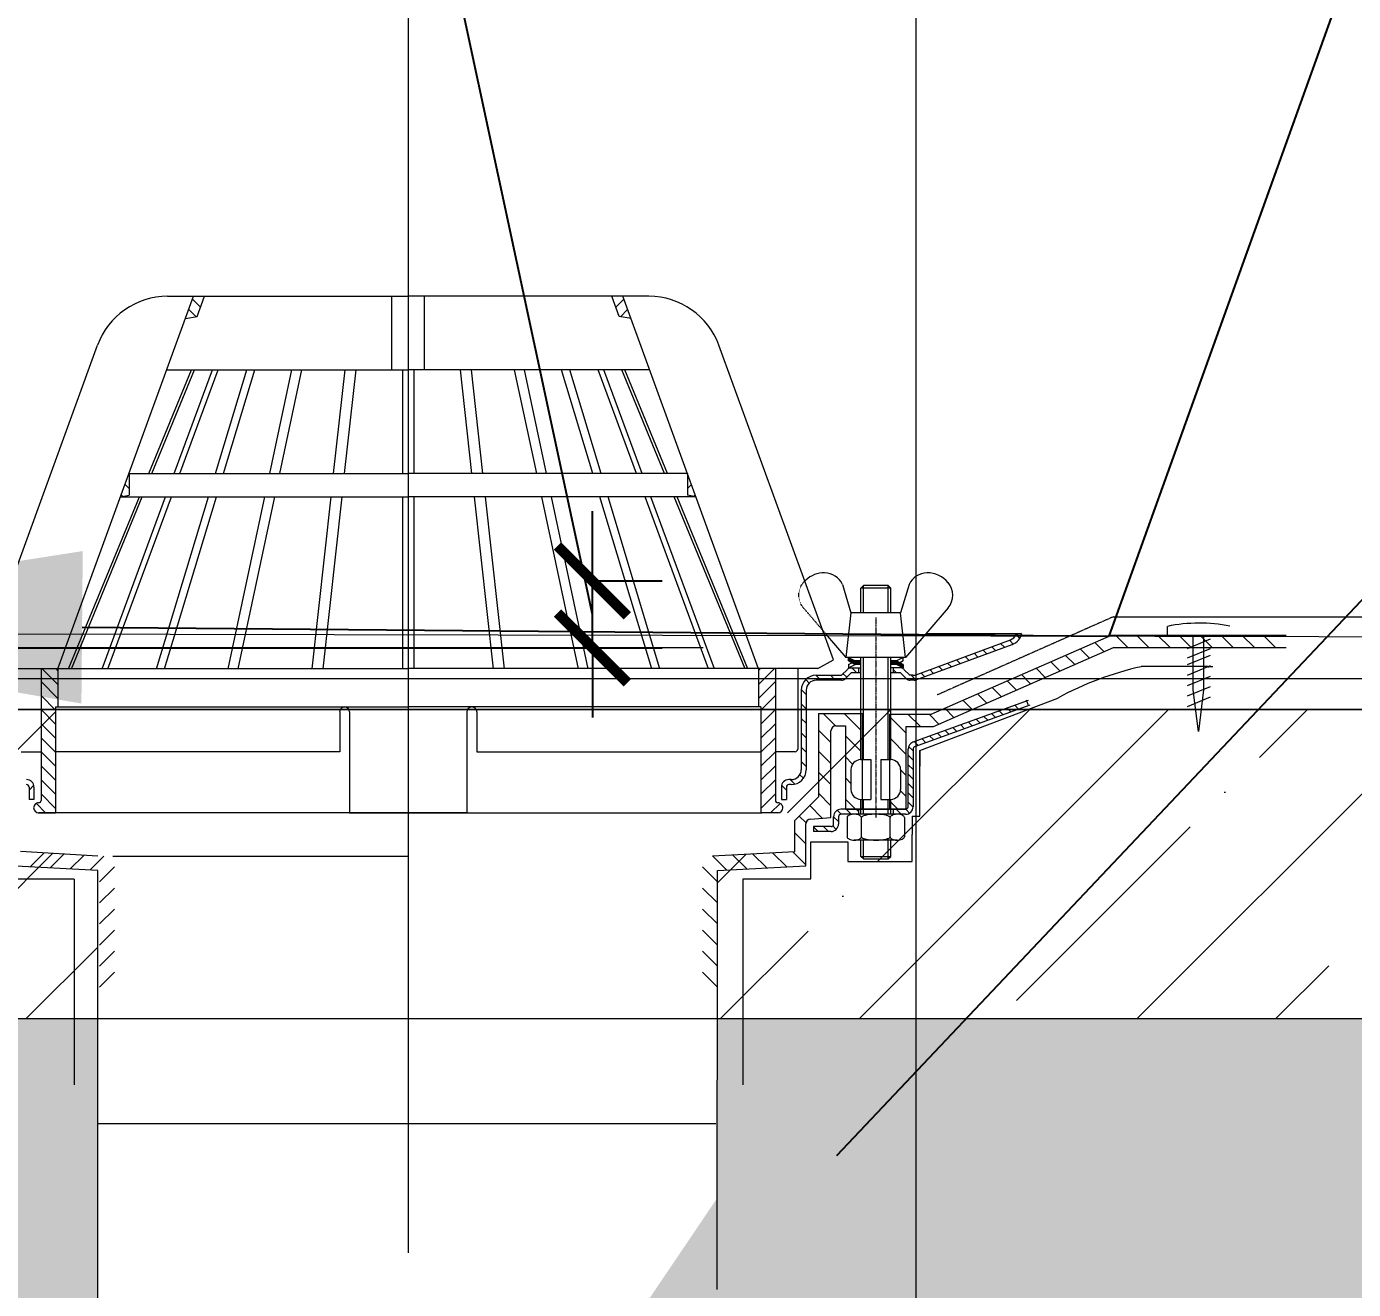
# Model space of a CAD drawing. Header units: millimetres. Extents: x -8689834 to 9419935, y -370377 to 166066.
# Drawn here: x 9460 to 10220, y -362363 to -361639 of the extents above; entities that cross this region are included whole.
import ezdxf
from ezdxf import colors
from ezdxf.entities.mleader import LeaderData, LeaderLine
from ezdxf.math import Vec2, Vec3

# ---------------------------------------------------------------- set-up
doc = ezdxf.new("R2010")
doc.units = ezdxf.units.MM
doc.header["$MEASUREMENT"] = 0
for name, pattern in [('DASH', [0.375, 0.25, -0.125]), ('DASHDOT', [12.7, 6.35, -3.175, 0, -3.175]), ('HIDDEN', [6, 4, -2])]:
    doc.linetypes.add(name, pattern=pattern)
doc.layers.get('0').update_dxf_attribs({"color": 250, "lineweight": 9})
doc.layers.add('_0', color=250, linetype='Continuous', lineweight=9)
doc.styles.add('ISOCPEUR', font='isocpeur.ttf', dxfattribs={"width": 0.7})
doc.styles.add('Архитект', font='isocpeur.ttf', dxfattribs={"width": 0.8, "oblique": 8})
doc.dimstyles.new('R_50', dxfattribs={"dimtxt": 140, "dimasz": 30, "dimexe": 20, "dimexo": 0, "dimgap": 20, "dimtad": 1, "dimdec": 0, "dimrnd": 5, "dimzin": 0, "dimdsep": 46, "dimtxsty": 'ISOCPEUR', "dimblk": 'ARCHTICK', "dimcen": 50, "dimdle": 20, "dimclrd": 256, "dimclre": 256, "dimclrt": 256, "dimadec": 0, "dimazin": 0, "dimtfac": 2, "dimtdec": 0, "dimtofl": 0, "dimtmove": 1, "dimatfit": 3, "dimfxl": 1, "dimtvp": 3, "dimtolj": 1, "dimtzin": 0, "dimarcsym": 0})

# ---------------------------------------------------------------- blocks, each defined once
blk = doc.blocks.new('_ArchTick')
at = {"color": 0, "linetype": 'ByBlock', "const_width": 0.15}
blk.add_lwpolyline([(-0.5, -0.5), (0.5, 0.5)], dxfattribs=at)
blk = doc.blocks.new('*D2117')
at = {"layer": '_0', "lineweight": -2, "ltscale": 500, "transparency": 16777216}
for p, q in [((9620.85, -361215.22), (9620.85, -361112.22)), ((9783.81, -361976.1), (9620.85, -361215.22)), ((9783.81, -361956.93), (9783.81, -361916.93)), ((9783.81, -361956.93), (9823.81, -361956.93)), ((9783.81, -361995.27), (9783.81, -361956.93)), ((9274.57, -361995.27), (9823.81, -361995.27)), ((9783.81, -361995.27), (9783.81, -362035.27))]:
    blk.add_line(p, q, dxfattribs=at)
at = {"layer": '_0', "lineweight": -2, "ltscale": 500, "transparency": 16777216, "xscale": 40, "yscale": 40, "zscale": 40}
for p, rotation in [((9783.81, -361956.93), 270), ((9783.81, -361995.27), 90)]:
    blk.add_blockref('_ArchTick', p, dxfattribs=dict(at, rotation=rotation))
at = {"layer": '_0', "ltscale": 500, "transparency": 16777216, "insert": (9563.35, -361168.97), "char_height": 75, "width": 52.5, "attachment_point": 5, "rotation": 90, "style": 'ISOCPEUR'}
blk.add_mtext('\\A1;20', dxfattribs=at)

msp = doc.modelspace()

# ---------------------------------------------------------------- hatches: boundary and pattern name
at = {"layer": '_0', "linetype": 'Continuous', "lineweight": 0, "ltscale": 0.05, "true_color": 0x000000}
for points in [[(9934.33, -362002.79), (9930.53, -362000.8), (9930.53, -362002.79), (9934.33, -362004.78), (9937.02, -362004.78), (9937.02, -362002.79)], [(9957.92, -362004.78), (9961.72, -362006.77), (9961.72, -362004.78), (9957.92, -362002.79), (9955.23, -362002.79), (9955.23, -362004.73)]]:
    msp.add_hatch(color=18, dxfattribs=at).paths.add_polyline_path(points)
h = msp.add_hatch(dxfattribs=at)
h.set_pattern_fill('ANSI35_0002', color=18, scale=70.849572, style=0, pattern_type=2)
h.set_pattern_definition([(45, (209549.81, -1255190.35), (-79.530913, 79.530913), []), (45, (209629.35, -1255190.35), (-79.530913, 79.530913), [140.592119, -28.118424, 0, -28.118424])])
edge = h.paths.add_edge_path()
edge.add_line((9476.3, -362089.79), (9476.3, -362054.8))
edge.add_line((9476.3, -362054.8), (9639.06, -362054.8))
edge.add_line((9639.06, -362054.8), (9639.06, -362032.03))
edge.add_arc((9641.9, -362032.03), 2.85, 152.79255, 180, ccw=False)
edge.add_line((9639.37, -362030.73), (9644.43, -362030.74))
edge.add_arc((9641.9, -362032.03), 2.85, -0.00022, 27.12077, ccw=False)
edge.add_line((9644.75, -362032.03), (9644.75, -362089.77))
edge.add_line((9644.75, -362089.77), (9476.3, -362089.79))
edge = h.paths.add_edge_path()
edge.add_arc((9641.9, -362032.03), 2.85, 152.79255, 180, ccw=False)
edge.add_line((9639.37, -362030.73), (9476.3, -362030.61))
edge.add_line((9476.3, -362030.61), (9476.3, -362054.8))
edge.add_line((9476.3, -362054.8), (9639.06, -362054.8))
edge.add_line((9639.06, -362054.8), (9639.06, -362032.03))
edge = h.paths.add_edge_path()
edge.add_line((9644.43, -362030.74), (9678.22, -362030.76))
edge.add_line((9678.22, -362030.76), (9678.22, -362089.76))
edge.add_line((9678.22, -362089.76), (9644.75, -362089.77))
edge.add_line((9644.75, -362089.77), (9644.75, -362032.03))
edge.add_arc((9641.9, -362032.03), 2.85, 359.99978, 387.12077)
edge = h.paths.add_edge_path()
edge.add_arc((9714.75, -362032.03), 2.85, 154.03281, 180.00022)
edge.add_line((9711.9, -362032.03), (9711.9, -362089.77))
edge.add_line((9711.9, -362089.77), (9678.22, -362089.76))
edge.add_line((9678.22, -362089.76), (9678.22, -362030.76))
edge.add_line((9678.22, -362030.76), (9712.19, -362030.79))
edge = h.paths.add_edge_path()
edge.add_arc((9714.75, -362032.03), 2.85, 154.03281, 180.00022)
edge.add_line((9711.9, -362032.03), (9711.9, -362089.77))
edge.add_line((9711.9, -362089.77), (9880.35, -362089.8))
edge.add_line((9880.35, -362089.8), (9880.35, -362054.8))
edge.add_line((9880.35, -362054.8), (9717.59, -362054.8))
edge.add_line((9717.59, -362054.8), (9717.59, -362032.03))
edge.add_arc((9714.75, -362032.03), 2.85, 0, 25.88051)
edge.add_line((9717.31, -362030.79), (9712.19, -362030.79))
edge = h.paths.add_edge_path()
edge.add_line((9880.35, -362030.92), (9880.35, -362054.8))
edge.add_line((9880.35, -362054.8), (9717.59, -362054.8))
edge.add_line((9717.59, -362054.8), (9717.59, -362032.03))
edge.add_arc((9714.75, -362032.03), 2.85, 360, 385.88051)
edge.add_line((9717.31, -362030.79), (9880.35, -362030.92))
h.paths.add_polyline_path([(9852.57, -362114.43), (9852.57, -362114.43), (9855.4, -362122.83), (9855.4, -362207.73), (13299.84, -362207.73), (13299.2, -362030.61), (9476.3, -362030.61), (8716.66, -362030.61), (8717.79, -362031.74), (8255.43, -362030.61), (8256.07, -362207.73), (9500.58, -362207.73), (9500.57, -362114.71), (9456.19, -362112.06), (9456.19, -362094.16), (9466.62, -362089.8), (9476.3, -362089.8), (9476.3, -362089.8), (9644.75, -362089.8), (9711.9, -362089.8), (9711.9, -362089.77), (9880.35, -362089.8), (9904.2, -362089.8), (9899.83, -362094.16), (9899.83, -362112.06)])
at = {"layer": '_0', "linetype": 'Continuous', "lineweight": 0, "ltscale": 2, "true_color": 0x000000}
h = msp.add_hatch(dxfattribs=at)
h.set_pattern_fill('GRAVEL', color=18, scale=354.247859, style=0)
h.set_pattern_definition([(228.01279, (-20824.604, -372990.333), (-2833.982874, -3188.230733), [47.659, -4718.2584]), (184.96974, (-20856.487, -373025.757), (4250.974311, 354.247859), [81.7845, -8096.6624]), (132.51045, (-20937.964, -373032.842), (3542.478593, -3896.726452), [57.6673, -5709.07]), (267.27369, (-21076.12, -373121.404), (354.247859, 7084.957185), [74.4764, -7373.1584]), (292.833654, (-21079.663, -373195.796), (-1771.239296, 4250.974311), [73.03, -7229.9767]), (357.27369, (-21051.323, -373263.103), (-7084.957185, 354.247859), [74.4764, -7373.1584]), (37.69424, (-20976.931, -373266.646), (-4605.2221703, -3542.4785925), [98.4912, -9750.6187]), (72.25533, (-20898.996, -373206.424), (2479.735015, 7793.4529035), [92.9858, -9205.5988]), (121.429566, (-20870.656, -373117.862), (-2833.982874, 4605.22217), [74.7286, -7398.1382]), (175.23636, (-20909.624, -373054.097), (3896.726452, -354.24786), [85.3142, -4180.395]), (222.397438, (-20994.643, -373047.012), (-4250.974311, -3896.7264518), [110.3298, -10922.657]), (138.81407, (-20725.415, -373124.947), (-2479.735015, 2125.487156), [37.657, -3728.0495]), (171.469234, (-20753.755, -373100.15), (4605.22217, -708.4957185), [71.642, -7092.5776]), (225, (-20824.6, -373089.52), (-4e-14, -354.2479), [50.098, -450.884]), (203.19859, (-20849.4, -373047.01), (1771.239296, 708.49572), [26.9788, -2670.8925]), (291.8014, (-20874.2, -373057.64), (-354.24786, 1062.74358), [38.1536, -1869.5295]), (30.96376, (-20860.03, -373093.064), (1062.74358, 708.49572), [61.9682, -2003.634]), (161.56505, (-20806.89, -373061.18), (708.49572, -354.24786), [44.809, -1075.421]), (16.38954, (-21079.663, -373057.64), (3542.478593, 1062.743578), [62.7727, -6214.5153]), (70.346176, (-21019.44, -373039.927), (-1416.991437, -3896.726452), [52.6628, -5213.6102]), (293.19859, (-20806.89, -372990.333), (-708.49572, 1771.239296), [53.9573, -2643.914]), (343.61046, (-20785.637, -373039.927), (-3542.478593, 1062.743578), [62.7727, -6214.5153]), (339.44395, (-21079.663, -373277.273), (-1771.239296, 708.49572), [60.534, -2966.1612]), (294.77514, (-21022.983, -373298.528), (-1771.239296, 3896.726452), [50.7205, -5021.337]), (66.80141, (-20803.35, -373344.58), (708.49572, 1771.239296), [53.9573, -2643.914]), (17.354025, (-20782.095, -373294.986), (-4605.22217, -1416.991437), [59.383, -5878.8933]), (69.44395, (-20976.93, -373344.58), (-708.49572, -1771.239296), [30.267, -2996.428]), (101.30993, (-20824.604, -373344.58), (-354.24786, 1416.99144), [18.063, -1788.2536]), (165.96376, (-20828.15, -373326.87), (1062.74358, -354.24786), [73.03, -1387.5714]), (186.009006, (-20898.996, -373309.156), (3542.4785925, 354.247859), [67.679, -6700.2168]), (303.69007, (-20860.03, -373124.95), (-354.24786, 708.49572), [51.0903, -1226.1685]), (353.157227, (-20831.689, -373167.457), (6022.213607, -708.4957185), [89.1975, -8830.5357]), (60.9454, (-20743.127, -373178.084), (-1416.991437, -2479.735015), [36.472, -3610.733]), (90, (-20725.4, -373146.2), (-354.248, 354.248), [21.255, -332.993]), (120.25644, (-20906.08, -373298.528), (1416.991437, -2479.735015), [49.2135, -4872.155]), (48.01279, (-20930.879, -373256.018), (2833.982874, 3188.230733), [95.3182, -4670.5993]), (0, (-20867.1, -373185.17), (354.248, 354.248), [92.1044, -262.1434]), (325.30485, (-20775.01, -373185.17), (3542.478593, -2479.735015), [56.0115, -5545.139]), (254.0546, (-20728.957, -373217.05), (-354.24786, -1416.99144), [51.5792, -2527.384]), (207.645975, (-20743.127, -373266.646), (-6730.709326, -3542.4785925), [83.9798, -8314.011]), (175.42608, (-20817.519, -373305.613), (-4605.22217, 354.247859), [88.845, -8795.646])])
edge = h.paths.add_edge_path(flags=17)
edge.add_line((9500.61, -362374.02), (9500.58, -362207.73))
edge.add_line((9500.58, -362207.73), (8255.43, -362207.73))
edge.add_line((8255.43, -362207.73), (8255.43, -362647.6))
edge.add_line((8255.43, -362647.6), (9255.11, -362594.48))
edge.add_arc((9200.13, -362286.34), 313.01, 280.11657, 343.73365)
edge = h.paths.add_edge_path()
edge.add_line((9855.4, -362207.73), (9855.4, -362374.02))
edge.add_arc((9250.23, -362322.56), 607.35, 314.48743, 355.14018, ccw=False)
edge.add_arc((9242.61, -362305.71), 624.76, 267.70945, 313.90332, ccw=False)
edge.add_line((9217.64, -362929.97), (8255.43, -362985.47))
edge.add_line((8255.43, -362985.47), (8255.43, -362987.08))
edge.add_line((8255.43, -362987.08), (13307.13, -362987.08))
edge.add_line((13307.13, -362987.08), (13300.48, -362207.73))
edge.add_line((13300.48, -362207.73), (9855.4, -362207.73))

# ---------------------------------------------------------------- linework, layer by layer
at = {"layer": '_0', "color": 7, "linetype": 'Continuous', "lineweight": 18, "ltscale": 0.05}
for p, q in [((9477.72, -362007.28), (9555.39, -361793.87)), ((9540.46, -361793.87), (9678.32, -361793.87)), ((9559.38, -361800.12), (9554.79, -361795.53)), ((9557.43, -361805.49), (9561.66, -361793.87)), ((9561.53, -361794.22), (9561.18, -361793.87)), ((9668.92, -361835.98), (9668.92, -361793.87)), ((9816.18, -361793.87), (9678.32, -361793.87)), ((9687.73, -361835.98), (9687.73, -361793.87)), ((9799.22, -361805.49), (9794.99, -361793.87)), ((9795.12, -361794.22), (9795.47, -361793.87)), ((9797.27, -361800.12), (9801.86, -361795.53)), ((9878.93, -362007.28), (9801.25, -361793.87)), ((9550.73, -361806.67), (9557.43, -361805.49)), ((9556.81, -361805.6), (9552.64, -361801.43)), ((9805.92, -361806.67), (9799.22, -361805.49)), ((9799.84, -361805.6), (9804.01, -361801.43)), ((9434.79, -362002.09), (9500.36, -361821.95)), ((9921.86, -362002.09), (9856.29, -361821.95)), ((9529.78, -361895.45), (9554.28, -361835.98)), ((9531.48, -361895.45), (9555.97, -361835.98)), ((9540.07, -361835.98), (9678.32, -361835.98)), ((9544.27, -361895.45), (9566.23, -361835.98)), ((9547.54, -361895.45), (9569.5, -361835.98)), ((9567.89, -361895.45), (9585.82, -361835.98)), ((9572.58, -361895.45), (9590.54, -361835.98)), ((9599.04, -361895.45), (9611.72, -361835.98)), ((9604.71, -361895.45), (9617.38, -361835.98)), ((9635.59, -361895.45), (9642.15, -361835.98)), ((9641.91, -361895.45), (9648.47, -361835.98)), ((9675.05, -361835.98), (9675.05, -361895.45)), ((9816.58, -361835.98), (9678.32, -361835.98)), ((9681.6, -361835.98), (9681.6, -361895.45)), ((9714.74, -361895.45), (9708.17, -361835.98)), ((9721.06, -361895.45), (9714.5, -361835.98)), ((9751.94, -361895.45), (9739.26, -361835.98)), ((9757.61, -361895.45), (9744.93, -361835.98)), ((9784.07, -361895.45), (9766.11, -361835.98)), ((9788.76, -361895.45), (9770.83, -361835.98)), ((9809.11, -361895.45), (9787.15, -361835.98)), ((9812.38, -361895.45), (9790.42, -361835.98)), ((9825.17, -361895.45), (9800.68, -361835.98)), ((9826.86, -361895.45), (9802.37, -361835.98)), ((9518.42, -361895.98), (9518.28, -361895.84)), ((9518.42, -361895.45), (9678.32, -361895.45)), ((9518.42, -361895.45), (9518.42, -361907.87)), ((9838.23, -361895.45), (9678.32, -361895.45)), ((9838.23, -361895.45), (9838.23, -361907.87)), ((9838.23, -361895.98), (9838.37, -361895.84)), ((9518.42, -361904.03), (9516.13, -361901.74)), ((9838.23, -361904.03), (9840.52, -361901.74)), ((9483.73, -362007.28), (9524.32, -361908.72)), ((9485.43, -362007.28), (9526.02, -361908.72)), ((9502.98, -362007.28), (9539.37, -361908.72)), ((9506.25, -362007.28), (9542.64, -361908.72)), ((9513.59, -361908.72), (9518.42, -361907.87)), ((9513.59, -361908.72), (9678.32, -361908.72)), ((9514.84, -361908.5), (9513.98, -361907.64)), ((9534.18, -362007.28), (9563.89, -361908.72)), ((9538.81, -362007.28), (9568.57, -361908.72)), ((9575.2, -362007.28), (9596.21, -361908.72)), ((9580.87, -362007.28), (9601.88, -361908.72)), ((9623.25, -362007.28), (9634.13, -361908.72)), ((9629.57, -362007.28), (9640.45, -361908.72)), ((9675.05, -361908.72), (9675.05, -362007.28)), ((9843.06, -361908.72), (9678.32, -361908.72)), ((9681.6, -361908.72), (9681.6, -362007.28)), ((9727.08, -362007.28), (9716.2, -361908.72)), ((9733.4, -362007.28), (9722.52, -361908.72)), ((9775.78, -362007.28), (9754.77, -361908.72)), ((9781.45, -362007.28), (9760.44, -361908.72)), ((9817.84, -362007.28), (9788.08, -361908.72)), ((9822.47, -362007.28), (9792.76, -361908.72)), ((9850.39, -362007.28), (9814, -361908.72)), ((9853.67, -362007.28), (9817.28, -361908.72)), ((9871.22, -362007.28), (9830.63, -361908.72)), ((9872.92, -362007.28), (9832.33, -361908.72)), ((9843.06, -361908.72), (9838.23, -361907.87)), ((9841.81, -361908.5), (9842.66, -361907.64)), ((9797.59, -361956.93), (9797.77, -361956.93)), ((9927.09, -361959), (9931.9, -361975.19)), ((9939, -361959.67), (9937.58, -361961.09)), ((9954.65, -361961.09), (9937.58, -361961.09)), ((9937.58, -361975.19), (9937.58, -361961.09)), ((9953.23, -361959.67), (9939, -361959.67)), ((9939, -361975.19), (9939, -361959.67)), ((9953.23, -361975.19), (9953.23, -361959.67)), ((9953.23, -361959.67), (9954.65, -361961.09)), ((9954.65, -361975.19), (9954.65, -361961.09)), ((9965.15, -361959), (9960.35, -361975.19)), ((9987.54, -361972.41), (9963.2, -362000.8)), ((9931.9, -361975.19), (9929.05, -362000.8)), ((9960.35, -361975.19), (9931.9, -361975.19)), ((9963.2, -362000.8), (9960.35, -361975.19)), ((9917.21, -361987), (9929.05, -362000.8)), ((9974.9, -361987.15), (10029.68, -361987.15)), ((9977.94, -362033.24), (10081.05, -361988.07)), ((10028.58, -361989.86), (10026.49, -361987.77)), ((10029.68, -361987.15), (10026.54, -361987.65)), ((10081.05, -361988.07), (10181.22, -361988.07)), ((10090.54, -361995.18), (10083.42, -361988.07)), ((10102.61, -361995.18), (10095.5, -361988.07)), ((10114.68, -361995.18), (10107.57, -361988.07)), ((10113.14, -361988.07), (10113.14, -361982.98)), ((10113.28, -361988.07), (10148.99, -361988.07)), ((10126.75, -361995.18), (10119.64, -361988.07)), ((10138.83, -361995.18), (10131.71, -361988.07)), ((10150.9, -361995.18), (10143.79, -361988.07)), ((10162.97, -361995.18), (10155.86, -361988.07)), ((10175.04, -361995.18), (10167.93, -361988.07)), ((8681.23, -361995.18), (9847.18, -361995.18)), ((9968.62, -362010.86), (10023.31, -361990.67)), ((9969.13, -362013.71), (10024.3, -361993.34)), ((9979.22, -362040.35), (10082.32, -361995.18)), ((10014.76, -361996.87), (10012.54, -361994.65)), ((10019.83, -361994.99), (10017.61, -361992.78)), ((10024.88, -361993.1), (10022.68, -361990.91)), ((10068.47, -362001.25), (10063.14, -361995.92)), ((10076.86, -361997.57), (10071.53, -361992.24)), ((10082.32, -361995.18), (10181.22, -361995.18)), ((10124.67, -361995.6), (10137.9, -361990.19)), ((10124.67, -362001.01), (10137.9, -361995.6)), ((9912.91, -362007.2), (9921.86, -362002.09)), ((9963.2, -362000.8), (9929.05, -362000.8)), ((9930.53, -362002.79), (9930.53, -362000.8)), ((9930.53, -362000.8), (9934.33, -362002.79)), ((9930.53, -362002.79), (9934.33, -362004.78)), ((9937.58, -362002.79), (9934.33, -362002.79)), ((9937.02, -362004.78), (9937.02, -362002.79)), ((9937.58, -362059.35), (9937.58, -362000.8)), ((9939, -362059.35), (9939, -362000.8)), ((9953.23, -362059.35), (9953.23, -362000.8)), ((9954.65, -362059.35), (9954.65, -362000.8)), ((9957.92, -362002.79), (9954.65, -362002.79)), ((9955.23, -362002.79), (9955.23, -362004.78)), ((9961.72, -362000.8), (9957.92, -362002.79)), ((9961.72, -362004.78), (9957.92, -362002.79)), ((9961.72, -362002.79), (9959.82, -362003.79)), ((9961.72, -362002.79), (9961.72, -362000.8)), ((9994.47, -362004.35), (9992.26, -362002.14)), ((9999.54, -362002.48), (9997.33, -362000.27)), ((10004.61, -362000.61), (10002.4, -361998.39)), ((10009.68, -361998.74), (10007.47, -361996.52)), ((10051.68, -362008.61), (10046.35, -362003.27)), ((10060.07, -362004.93), (10054.74, -361999.6)), ((10124.65, -362004.91), (10137.87, -361999.5)), ((9443.73, -362007.2), (9678.32, -362007.2)), ((9468.04, -362007.28), (9468.04, -362082.68)), ((9477.72, -362016.24), (9468.75, -362007.28)), ((9477.72, -362008.19), (9476.8, -362007.28)), ((9477.72, -362007.28), (9477.72, -362029.19)), ((9912.91, -362007.2), (9678.32, -362007.2)), ((9878.93, -362016.24), (9887.89, -362007.28)), ((9878.93, -362008.19), (9879.85, -362007.28)), ((9878.93, -362007.28), (9878.93, -362029.19)), ((9888.61, -362007.28), (9888.61, -362082.68)), ((9901.41, -362007.28), (9901.41, -362053.37)), ((9914.69, -362013.89), (9911.84, -362011.04)), ((9911.96, -362011.04), (9926.49, -362011.04)), ((9922.95, -362013.89), (9920.11, -362011.04)), ((9926.49, -362011.04), (9929.93, -362007.61)), ((9929.45, -362012.11), (9927.43, -362010.1)), ((9928.5, -362013.05), (9931.94, -362009.62)), ((9930.53, -362004.78), (9932.43, -362003.79)), ((9930.53, -362004.78), (9930.53, -362006.77)), ((9930.53, -362006.77), (9934.33, -362004.78)), ((9930.53, -362006.77), (9937.58, -362006.77)), ((9937.57, -362009.62), (9931.94, -362009.62)), ((9935.22, -362009.62), (9932.38, -362006.77)), ((9937.58, -362004.78), (9934.33, -362004.78)), ((9934.78, -362006.77), (9934.78, -362006.77)), ((9936.15, -362006.77), (9936.15, -362009.62)), ((9960.27, -362009.62), (9954.64, -362009.62)), ((9957.92, -362004.78), (9954.65, -362004.78)), ((9961.72, -362006.77), (9954.65, -362006.77)), ((9955.28, -362004.78), (9955.23, -362004.73)), ((9956.06, -362006.77), (9956.06, -362009.62)), ((9958.07, -362009.62), (9956.06, -362007.61)), ((9956.09, -362009.62), (9956.06, -362009.59)), ((9961.72, -362006.77), (9957.92, -362004.78)), ((9960.27, -362009.62), (9963.71, -362013.05)), ((9961.72, -362004.78), (9961.72, -362006.77)), ((9962.28, -362007.61), (9965.72, -362011.04)), ((9967.63, -362011.04), (9965.72, -362011.04)), ((9969.11, -362013.71), (9966.44, -362011.04)), ((9974.19, -362011.84), (9971.97, -362009.63)), ((9979.26, -362009.97), (9977.04, -362007.76)), ((9984.33, -362008.1), (9982.11, -362005.88)), ((9989.4, -362006.23), (9987.18, -362004.01)), ((10034.83, -362015.99), (10029.5, -362010.65)), ((10043.18, -362012.33), (10037.93, -362006.96)), ((10136.23, -362006.08), (10098.19, -362006.08)), ((10124.65, -362010.89), (10137.87, -362005.48)), ((9477.72, -362024.29), (9468.04, -362014.62)), ((9878.93, -362024.29), (9888.61, -362014.62)), ((9908.01, -362015.48), (9906, -362013.47)), ((9926.49, -362013.89), (9911.96, -362013.89)), ((9968.14, -362013.89), (9965.72, -362013.89)), ((10018.1, -362023.32), (10012.77, -362017.98)), ((10026.69, -362019.55), (10021.36, -362014.22)), ((10124.65, -362016.86), (10137.87, -362011.45)), ((10124.65, -362022.84), (10137.87, -362017.43)), ((9476.3, -362030.92), (9468.04, -362022.66)), ((9880.35, -362030.92), (9888.61, -362022.66)), ((9903.42, -362019.58), (9903.42, -362065.1)), ((9906.27, -362022.01), (9903.43, -362019.17)), ((9906.27, -362019.58), (9906.27, -362065.1)), ((9937.57, -362023.93), (9937.58, -362023.93)), ((10033.34, -362025.38), (9967.41, -362049.38)), ((9971.39, -362054.2), (10050.32, -362024.06)), ((10001.31, -362030.67), (9995.98, -362025.34)), ((10009.7, -362026.99), (10004.37, -362021.66)), ((10033.4, -362027.9), (10032.42, -362025.23)), ((10124.65, -362028.81), (10137.87, -362023.4)), ((13299.2, -362030.61), (8255.43, -362030.61)), ((9476.3, -362038.96), (9468.04, -362030.71)), ((9476.3, -362029.19), (9476.3, -362089.8)), ((9476.3, -362029.19), (9477.72, -362029.19)), ((9477.72, -362029.19), (9642.33, -362029.19)), ((9639.06, -362032.03), (9639.06, -362054.8)), ((9639.8, -362029.19), (9678.32, -362029.19)), ((9644.75, -362032.03), (9644.75, -362089.8)), ((9716.85, -362029.19), (9678.32, -362029.19)), ((9711.9, -362032.03), (9711.9, -362089.8)), ((9878.93, -362029.19), (9714.32, -362029.19)), ((9717.59, -362032.03), (9717.59, -362054.8)), ((9880.35, -362029.19), (9878.93, -362029.19)), ((9880.35, -362029.19), (9880.35, -362089.8)), ((9880.35, -362038.96), (9888.61, -362030.71)), ((9906.27, -362030.27), (9903.42, -362027.43)), ((9913.34, -362032.89), (9938.3, -362032.89)), ((9913.34, -362032.89), (9913.34, -362080.65)), ((9923.03, -362040.02), (9915.9, -362032.89)), ((9937.58, -362042.5), (9927.97, -362032.89)), ((9938.3, -362032.89), (9938.29, -362087.8)), ((9953.95, -362033.24), (9953.94, -362087.8)), ((9953.95, -362033.24), (9977.94, -362033.24)), ((9971.65, -362040.35), (9964.53, -362033.24)), ((10034.32, -362028.06), (9968.38, -362052.05)), ((9982.5, -362039.14), (9976.61, -362033.24)), ((9990.76, -362035.29), (9985.59, -362029.89)), ((10012.44, -362032.99), (10014.66, -362035.21)), ((10016.86, -362031.38), (10019.08, -362033.6)), ((10021.28, -362029.77), (10023.5, -362031.99)), ((10025.7, -362028.16), (10027.92, -362030.38)), ((9476.3, -362047.01), (9468.04, -362038.76)), ((9880.35, -362047.01), (9888.61, -362038.76)), ((9906.27, -362038.54), (9903.42, -362035.7)), ((9923.31, -362040.01), (9928.74, -362040.01)), ((9928.74, -362040.01), (9928.74, -362087.8)), ((9963.49, -362044.27), (9954.65, -362035.43)), ((9963.49, -362040.35), (9979.22, -362040.35)), ((9963.49, -362087.77), (9963.49, -362040.35)), ((9990.34, -362041.03), (9992.56, -362043.25)), ((9994.76, -362039.43), (9996.98, -362041.65)), ((9999.18, -362037.82), (10001.4, -362040.04)), ((10003.6, -362036.21), (10005.82, -362038.43)), ((10008.02, -362034.6), (10010.24, -362036.82)), ((9476.3, -362055.06), (9468.04, -362046.81)), ((9880.35, -362055.06), (9888.61, -362046.81)), ((9906.27, -362046.81), (9903.42, -362043.96)), ((9920.46, -362049.52), (9913.34, -362042.41)), ((9920.46, -362092.42), (9920.46, -362042.85)), ((9937.58, -362054.57), (9928.74, -362045.73)), ((9963.49, -362056.34), (9954.65, -362047.5)), ((9968.24, -362049.08), (9970.46, -362051.3)), ((9972.66, -362047.47), (9974.88, -362049.69)), ((9977.08, -362045.86), (9979.3, -362048.08)), ((9981.5, -362044.25), (9983.72, -362046.47)), ((9985.92, -362042.64), (9988.14, -362044.86)), ((9456.66, -362054.8), (9468.04, -362054.8)), ((9476.3, -362063.11), (9468.04, -362054.86)), ((9639.06, -362054.8), (9476.3, -362054.8)), ((9717.59, -362054.8), (9880.35, -362054.8)), ((9880.35, -362063.11), (9888.61, -362054.86)), ((9899.99, -362054.8), (9888.61, -362054.8)), ((9906.27, -362055.08), (9903.42, -362052.23)), ((9920.46, -362061.6), (9913.34, -362054.48)), ((9964.6, -362086.38), (9964.6, -362053.39)), ((9964.6, -362056.86), (9967.45, -362059.7)), ((9964.91, -362051.79), (9967.45, -362054.32)), ((9967.45, -362053.39), (9967.45, -362086.38)), ((9971.39, -362091.69), (9971.39, -362054.2)), ((9971.39, -362054.2), (9971.39, -362063)), ((9476.3, -362071.16), (9468.04, -362062.9)), ((9880.35, -362071.16), (9888.61, -362062.9)), ((9906.27, -362063.35), (9903.42, -362060.5)), ((9932.83, -362061.9), (9928.74, -362057.8)), ((9937.58, -362059.35), (9943.27, -362059.35)), ((9943.27, -362059.35), (9943.27, -362082.11)), ((9948.96, -362059.35), (9954.65, -362059.35)), ((9948.96, -362059.35), (9948.96, -362082.11)), ((9964.6, -362062.24), (9967.45, -362065.08)), ((9476.3, -362079.2), (9468.04, -362070.95)), ((9880.35, -362079.2), (9888.61, -362070.95)), ((9897.73, -362070.8), (9896.31, -362070.8)), ((9899.78, -362073.39), (9897.18, -362070.8)), ((9904.7, -362070.04), (9902.64, -362067.99)), ((9920.46, -362073.67), (9913.34, -362066.55)), ((9931.89, -362073.03), (9928.74, -362069.87)), ((9931.89, -362065.04), (9931.89, -362076.42)), ((9960.34, -362065.04), (9960.34, -362076.42)), ((9963.49, -362068.41), (9960.34, -362065.26)), ((9964.6, -362067.62), (9967.45, -362070.46)), ((9461.13, -362076.77), (9463.85, -362074.05)), ((9461.13, -362075.06), (9461.13, -362082.18)), ((9463.97, -362075.06), (9463.97, -362082.18)), ((9476.3, -362087.25), (9468.04, -362079)), ((9880.35, -362087.25), (9888.61, -362079)), ((9892.04, -362075.06), (9892.04, -362082.18)), ((9894.89, -362076.77), (9892.17, -362074.05)), ((9894.89, -362075.06), (9894.89, -362082.18)), ((9897.73, -362073.64), (9896.31, -362073.64)), ((9920.46, -362085.74), (9913.34, -362078.63)), ((9963.49, -362080.49), (9960.28, -362077.27)), ((9964.6, -362073), (9967.45, -362075.85)), ((9964.6, -362078.38), (9967.45, -362081.23)), ((9463.97, -362082.18), (9461.13, -362082.18)), ((9470.6, -362089.8), (9465.38, -362084.39)), ((9885.86, -362089.8), (9891.27, -362084.39)), ((9892.04, -362082.18), (9894.89, -362082.18)), ((9913.34, -362080.65), (9899.83, -362094.16)), ((9915.47, -362092.83), (9908.32, -362085.67)), ((9934.59, -362087.8), (9928.74, -362081.95)), ((9937.58, -362082.11), (9943.27, -362082.11)), ((9937.58, -362090.65), (9937.58, -362082.11)), ((9939, -362090.65), (9939, -362082.11)), ((9948.96, -362082.11), (9954.65, -362082.11)), ((9953.23, -362090.65), (9953.23, -362082.11)), ((9954.65, -362090.65), (9954.65, -362082.11)), ((9958.74, -362087.8), (9954.65, -362083.72)), ((9964.6, -362083.76), (9967.44, -362086.6)), ((9466.34, -362089.8), (9470.6, -362089.8)), ((9466.62, -362089.8), (9476.3, -362089.8)), ((9678.44, -362089.76), (9466.68, -362089.79)), ((9644.75, -362089.8), (9678.22, -362089.8)), ((9711.9, -362089.8), (9678.43, -362089.8)), ((9678.44, -362089.76), (9880.87, -362089.8)), ((9890.03, -362089.8), (9880.35, -362089.8)), ((9890.31, -362089.8), (9886.04, -362089.8)), ((9899.83, -362112.06), (9899.83, -362094.16)), ((9906.19, -362095.62), (9902.28, -362091.71)), ((9908.74, -362093.38), (9920.46, -362092.42)), ((9921.92, -362092.03), (9924.77, -362094.88)), ((9921.92, -362096.28), (9921.92, -362092.07)), ((9924.02, -362088.39), (9926.28, -362090.65)), ((9924.77, -362092.07), (9924.77, -362096.28)), ((9938.29, -362087.8), (9926.19, -362087.8)), ((9936.15, -362090.65), (9926.19, -362090.65)), ((9928.74, -362087.8), (9963.49, -362087.8)), ((9953.94, -362087.8), (9929.03, -362087.8)), ((9929.17, -362087.8), (9932.02, -362090.65)), ((9929.69, -362092.55), (9929.69, -362103.54)), ((9958.44, -362090.65), (9933.8, -362090.65)), ((9934.92, -362087.8), (9936.15, -362089.03)), ((9936.15, -362087.8), (9936.15, -362090.65)), ((9953.94, -362090.65), (9936.15, -362090.65)), ((9937.9, -362103.54), (9937.9, -362092.55)), ((9946.12, -362090.65), (9946.12, -362090.65)), ((9946.12, -362090.65), (9946.12, -362090.65)), ((9963.18, -362087.8), (9953.94, -362087.8)), ((9963.05, -362087.8), (9953.94, -362087.8)), ((9956.07, -362090.65), (9953.94, -362090.65)), ((9954.33, -362103.54), (9954.33, -362092.54)), ((9956.07, -362087.8), (9956.07, -362090.65)), ((9963.18, -362090.65), (9956.07, -362090.65)), ((9957.88, -362087.8), (9960.73, -362090.65)), ((9962.55, -362092.55), (9962.55, -362103.54)), ((9963.26, -362087.8), (9965.45, -362089.99)), ((9967.05, -362091.69), (9971.39, -362091.69)), ((9967.05, -362091.69), (9967.05, -362102.15)), ((9906.13, -362107.62), (9899.83, -362101.33)), ((9906.13, -362120.29), (9906.13, -362096.22)), ((9910.54, -362097.7), (9910.54, -362100.55)), ((9920.5, -362097.7), (9910.54, -362097.7)), ((9910.54, -362097.88), (9913.21, -362100.55)), ((9920.5, -362100.55), (9910.54, -362100.55)), ((9916.11, -362097.7), (9918.95, -362100.55)), ((9921.47, -362097.32), (9923.43, -362099.29)), ((9967.05, -362117.78), (9967.05, -362102.15)), ((9908.83, -362127.71), (9908.83, -362106.48)), ((9908.83, -362106.48), (9930.12, -362106.48)), ((9930.12, -362106.48), (9930.12, -362117.78)), ((9958.44, -362105.45), (9933.8, -362105.45)), ((9937.58, -362114.84), (9937.58, -362105.45)), ((9939, -362116.26), (9939, -362105.45)), ((9953.23, -362116.26), (9953.23, -362105.45)), ((9954.65, -362114.84), (9954.65, -362105.45)), ((9500.57, -362114.71), (9456.19, -362112.06)), ((9461.7, -362120.84), (9469.67, -362112.87)), ((9473.2, -362121.42), (9481.07, -362113.55)), ((9484.69, -362121.99), (9492.46, -362114.23)), ((9496.19, -362122.57), (9504.05, -362114.71)), ((9509.12, -362114.71), (9678.45, -362114.69)), ((9852.57, -362114.43), (9899.83, -362112.06)), ((9860.71, -362122.57), (9852.57, -362114.43)), ((9872.2, -362121.99), (9864.06, -362113.85)), ((9883.7, -362121.42), (9875.56, -362113.28)), ((9895.2, -362120.84), (9887.06, -362112.7)), ((9906.13, -362119.7), (9898.55, -362112.12)), ((9930.12, -362117.78), (9967.05, -362117.78)), ((9937.58, -362114.84), (9954.65, -362114.84)), ((9939, -362116.26), (9937.58, -362114.84)), ((9939, -362116.26), (9953.23, -362116.26)), ((9953.23, -362116.26), (9954.65, -362114.84)), ((9500.61, -362122.83), (9449.89, -362120.29)), ((9500.61, -362374.02), (9500.61, -362122.83)), ((9501.46, -362129.37), (9510, -362120.83)), ((9855.44, -362129.37), (9846.9, -362120.83)), ((9855.34, -362362.92), (9855.4, -362122.83)), ((9855.4, -362122.83), (9906.13, -362120.29)), ((9487.01, -362127.75), (9448.09, -362127.76)), ((9487.01, -362127.75), (9486.97, -362245.58)), ((9501.46, -362141.44), (9510.01, -362132.9)), ((9855.44, -362141.44), (9846.89, -362132.9)), ((9869.89, -362127.75), (9869.93, -362245.58)), ((9869.91, -362127.71), (9908.83, -362127.71)), ((9501.47, -362153.51), (9510.01, -362144.97)), ((9855.43, -362153.51), (9846.89, -362144.97)), ((9501.47, -362165.58), (9510.01, -362157.04)), ((9855.43, -362165.58), (9846.89, -362157.04)), ((9501.47, -362177.65), (9510.02, -362169.11)), ((9855.42, -362177.65), (9846.88, -362169.11)), ((9501.48, -362189.72), (9510.02, -362181.17)), ((9855.42, -362189.72), (9846.88, -362181.17)), ((8255.43, -362207.73), (13300.48, -362207.73))]:
    msp.add_line(p, q, dxfattribs=at)
at = {"layer": '_0', "color": 7, "linetype": 'DASHDOT', "lineweight": 18, "ltscale": 0.05}
msp.add_line((9946.13, -361977.94), (9946.12, -362092.74), dxfattribs=at)
at = {"layer": '_0', "color": 7, "linetype": 'HIDDEN', "lineweight": 18, "ltscale": 0.05}
msp.add_line((10082.19, -361977.5), (9981.21, -362022.3), dxfattribs=at)
at = {"layer": '_0', "color": 7, "linetype": 'Continuous', "lineweight": 18, "ltscale": 0.05, "flags": 128}
msp.add_lwpolyline([(7920.48, -363983.75), (9615.05, -363983.75, 0.414214), (9969.3, -363629.5), (9969.3, -360239.07, 0.414214), (9615.05, -359884.82), (7920.48, -359884.82, 0.414214), (7566.24, -360239.07), (7566.24, -363629.5, 0.414214)], format="xyb", close=True, dxfattribs=at)
for points in [[(8047.91, -360967.87), (8047.91, -361261.67), (8639.73, -361853.49), (9236.13, -361853.49), (9353.72, -361987.15), (13302.01, -361995.18)], [(9678.22, -361479.22), (9678.22, -362341.85)], [(8681.23, -361888.91), (9221.43, -361888.91), (9345.42, -362012.9), (13302.01, -362012.9)], [(10082.19, -361977.5), (13301.87, -361977.5)], [(10133.92, -361988.07), (10133.92, -362019.33), (10130.93, -362043.23), (10127.95, -362019.33), (10127.95, -361988.07)], [(9070.9, -362030.61), (13302.26, -362030.61)], [(9500.61, -362267.74), (9854.56, -362267.74)]]:
    msp.add_lwpolyline(points, dxfattribs=at)
at = {"layer": '_0', "color": 7, "linetype": 'DASH', "lineweight": 18, "ltscale": 0.05, "flags": 128}
msp.add_lwpolyline([(9917.21, -361987), (9905.22, -361972.97, -0.438128), (9906.09, -361956.44)], format="xyb", dxfattribs=at)
at = {"layer": '_0', "color": 7, "linetype": 'Continuous', "lineweight": 18, "ltscale": 0.05}
for centre, radius, start, end in [((9540.46, -361836.55), 42.68, 89.99992, 159.99984), ((9816.18, -361836.55), 42.68, 20.00016, 90.00008), ((9916.78, -361968.17), 15.87, 89.90862, 132.34405), ((9916.66, -361963.77), 11.47, 24.54905, 89.28199), ((9975.57, -361963.76), 11.45, 90.59252, 155.47767), ((9975.47, -361968.17), 15.87, 40.07713, 90.08026), ((9979.06, -361965.14), 11.17, 319.41284, 40.08825), ((10021.34, -361985.33), 5.69, 290.26239, 335.96971), ((10021.34, -361985.33), 8.54, 290.26239, 347.70512), ((10131.26, -362071.58), 90.44, 78.694, 101.55836), ((9911.96, -362019.58), 8.54, 90.00025, 180.00011), ((9931.94, -362009.62), 2.85, 88.36727, 135), ((9960.27, -362009.62), 2.85, 45, 91.63273), ((9967.63, -362008.2), 2.85, 269.99938, 290.26239), ((10139.44, -362188.66), 187.18, 102.73202, 118.43508), ((10136.23, -361971.44), 34.65, 270, 274.88777), ((9911.96, -362019.58), 5.69, 90.00002, 180), ((9926.49, -362011.04), 2.85, 270.00002, 315), ((9965.72, -362011.04), 2.85, 225, 269.99943), ((9968.14, -362011.04), 2.85, 269.99939, 290.26239), ((9641.9, -362032.03), 2.85, 89.99984, 179.99992), ((9641.9, -362032.03), 2.85, 359.99992, 89.99984), ((9714.75, -362032.03), 2.85, 90.00016, 180.00008), ((9714.75, -362032.03), 2.85, 0.00008, 90.00016), ((9923.31, -362042.85), 2.85, 90, 180), ((9899.99, -362053.37), 1.42, 270.00016, 0.00008), ((9968.87, -362053.39), 4.27, 110.00036, 180.00036), ((9968.87, -362053.39), 1.42, 110.00036, 180.00036), ((9937.58, -362065.04), 5.69, 90, 180), ((9954.65, -362065.04), 5.69, 0, 90), ((9459.7, -362075.06), 4.27, 359.99977, 89.99994), ((9896.31, -362075.06), 4.27, 90.00006, 180.00023), ((9897.73, -362065.1), 8.54, 270.00025, 0.00011), ((9897.73, -362065.1), 5.69, 270.00002, 0.00011), ((9459.7, -362075.06), 1.42, 359.99975, 89.99975), ((9896.31, -362075.06), 1.42, 90.00025, 180.00025), ((9937.58, -362076.42), 5.69, 180, 270), ((9954.65, -362076.42), 5.69, 270, 0), ((9466.62, -362086.95), 2.85, 89.99984, 179.99992), ((9466.62, -362086.95), 2.85, 179.99992, 269.99984), ((9466.62, -362082.68), 1.42, 269.99984, 359.99992), ((9890.03, -362082.68), 1.42, 180.00008, 270.00016), ((9890.03, -362086.95), 2.85, 0.00008, 90.00016), ((9890.03, -362086.95), 2.85, 270.00016, 0.00008), ((9963.18, -362086.38), 1.42, 270.00036, 0.00036), ((9963.18, -362086.38), 4.27, 270.00036, 0.00036), ((9908.97, -362096.22), 2.85, 94.69251, 180), ((9926.19, -362092.07), 4.27, 90.00036, 180.00036), ((9926.19, -362092.07), 1.42, 90.00036, 180.00036), ((9930.78, -362092.59), 1.1, 135.5728, 177.98109), ((9931.97, -362093.71), 2.72, 113.27899, 136.2271), ((9933.66, -362097.79), 7.15, 88.92752, 112.81207), ((9934.02, -362097.37), 6.72, 65.48323, 88.881), ((9935.73, -362093.57), 2.55, 42.36569, 64.86233), ((9936.82, -362092.59), 1.09, 2.84829, 42.84541), ((9938.44, -362092.57), 0.537, 140.1947, 180.32066), ((9939.15, -362093.14), 1.45, 120.10852, 140.64813), ((9941.28, -362096.98), 5.84, 102.98448, 119.23126), ((9945.47, -362114.94), 24.28, 90.68233, 103.10346), ((9946.57, -362116.57), 25.91, 77.69771, 90.1012), ((9950.74, -362097.54), 6.44, 61.97031, 77.86899), ((9953.01, -362093.23), 1.56, 40.72502, 61.16646), ((9953.78, -362092.57), 0.547, 359.90579, 41.36012), ((9955.39, -362092.58), 1.06, 137.9698, 179.34244), ((9956.48, -362093.54), 2.51, 115.2139, 138.38834), ((9958.22, -362097.39), 6.74, 90.81609, 114.59933), ((9958.57, -362097.79), 7.15, 67.18789, 91.07245), ((9960.27, -362093.71), 2.72, 43.77282, 66.72097), ((9961.45, -362092.59), 1.1, 2.01877, 44.42711), ((9920.5, -362096.28), 4.27, 270.00023, 0.00036), ((9920.5, -362096.28), 1.42, 270.00025, 0.00036), ((9930.78, -362103.5), 1.1, 182.01868, 224.42706), ((9931.97, -362102.39), 2.72, 223.77278, 246.72095), ((9933.26, -362099.6), 5.8, 245.87672, 259.70167), ((9933.78, -362097.04), 8.4, 259.34089, 270.12207), ((9933.97, -362098.48), 6.96, 269.94403, 293.50284), ((9935.66, -362102.43), 2.66, 294.04076, 316.61497), ((9936.81, -362103.5), 1.1, 316.02386, 357.00404), ((9938.5, -362103.51), 0.598, 184.75971, 225.49938), ((9939.41, -362102.63), 1.86, 224.40379, 243.40009), ((9941.87, -362097.51), 7.55, 244.09117, 258.99502), ((9944.97, -362083.61), 21.78, 257.9861, 265.30247), ((9946.09, -362071.7), 33.75, 265.04973, 270.50711), ((9946.52, -362079.06), 26.38, 269.72285, 282.03464), ((9950.64, -362098.28), 6.73, 281.87323, 297.37907), ((9952.95, -362102.79), 1.66, 298.14892, 317.89553), ((9953.77, -362103.52), 0.567, 317.09593, 357.75702), ((9955.41, -362103.51), 1.08, 181.82233, 222.96206), ((9956.52, -362102.5), 2.58, 222.46043, 245.32808), ((9958.24, -362098.6), 6.84, 245.90772, 269.56666), ((9958.57, -362098.3), 7.15, 268.92757, 292.81214), ((9960.27, -362102.39), 2.72, 293.27906, 316.22724), ((9961.45, -362103.5), 1.1, 315.57295, 357.98133)]:
    msp.add_arc(centre, radius, start, end, dxfattribs=at)

# ---------------------------------------------------------------- dimensions: what is measured, and where the dimension line sits
at = {"layer": '_0', "color": 1, "ltscale": 500}
dim = msp.add_linear_dim(base=(9783.81, -361956.93), p1=(9274.57, -361995.27), p2=(9783.81, -361956.93), angle=90, text='20', dimstyle='R_50', override={"dimtxt": 75, "dimasz": 40, "dimexe": 40, "dimpost": '\\X', "dimdle": 40}, dxfattribs=at)
dim.commit()
dim.dimension.update_dxf_attribs({"geometry": '*D2117', "text_midpoint": (9620.85, -361195.22), "dimtype": 160})

# ---------------------------------------------------------------- leaders
at = {"layer": '_0', "lineweight": 15}
ml = msp.add_multileader_mtext('Standard', dxfattribs=at)
ml.set_content('\\A1;{\\Q0;\\W0.7;\\C7;Монтажная пена для\\Pфиксации слива}', color=256, style='Архитект')
ml.set_leader_properties()
ml.build(insert=Vec2(0, 0))
ml.multileader.update_dxf_attribs({"text_left_attachment_type": 6, "text_right_attachment_type": 6, "dogleg_length": 50, "arrow_head_size": 265.69})
ctx = ml.context
ctx.base_point, ctx.char_height, ctx.arrow_head_size, ctx.landing_gap_size, ctx.plane_origin = Vec3(2701.07, -359707.38), 265.6859, 265.69, 118.01, Vec3(15783.57, -362072.04)
ctx.left_attachment, ctx.right_attachment = 6, 6
notes = []
notes.append((ctx, [(0, (1, 1, 0), (5438.96, -359707.38), (-1, 0), 65.54, [(1, [(7612.54, -362620.52)], 0, [])])]))
ctx.mtext.insert, ctx.mtext.width, ctx.mtext.defined_height, ctx.mtext.flow_direction = Vec3(2819.08, -359361.99), 8689.9377, 2557.11, 5
ml = msp.add_multileader_mtext('Standard', dxfattribs=at)
ml.set_content('\\A1;{\\Q0;\\W0.7;\\C7;Прижимной металлический фланец}', color=256, style='Архитект')
ml.set_leader_properties()
ml.build(insert=Vec2(0, 0))
ml.multileader.update_dxf_attribs({"text_left_attachment_type": 6, "text_right_attachment_type": 6, "dogleg_length": 50, "arrow_head_size": 265.69})
ctx = ml.context
ctx.base_point, ctx.char_height, ctx.arrow_head_size, ctx.landing_gap_size, ctx.plane_origin = Vec3(10710.17, -360474.33), 265.6859, 265.69, 118.01, Vec3(31041.47, -357258.49)
ctx.left_attachment, ctx.right_attachment, ctx.text_align_type = 6, 6, 2
notes.append((ctx, [(1, (1, 1, 0), (10623.38, -360474.33), (1, 0), 86.79, [(0, [(9225.83, -361981.24), (10079.77, -361988.63)], 0, [])])]))
ctx.mtext.insert, ctx.mtext.width, ctx.mtext.defined_height, ctx.mtext.alignment, ctx.mtext.flow_direction = Vec3(14863.94, -360128.94), 18692.742, 2557.11, 3, 5
ml = msp.add_multileader_mtext('Standard', dxfattribs=at)
ml.set_content('\\A1;{\\Q0;\\W0.7;\\C7;Водосточная воронка}', color=256, style='Архитект')
ml.set_leader_properties()
ml.build(insert=Vec2(0, 0))
ml.multileader.update_dxf_attribs({"text_left_attachment_type": 6, "text_right_attachment_type": 6, "dogleg_length": 50, "arrow_head_size": 265.69})
ctx = ml.context
ctx.base_point, ctx.char_height, ctx.arrow_head_size, ctx.landing_gap_size, ctx.plane_origin = Vec3(11036.08, -361200.54), 265.6859, 265.69, 118.01, Vec3(31901.63, -356015.08)
ctx.left_attachment, ctx.right_attachment = 6, 6
notes.append((ctx, [(1, (1, 1, 0), (10949.28, -361200.54), (1, 0), 86.79, [(1, [(9741.3, -362479.37)], 0, [])])]))
ctx.mtext.insert, ctx.mtext.width, ctx.mtext.defined_height, ctx.mtext.flow_direction = Vec3(11154.08, -360855.14), 18692.742, 2557.11, 5
for ctx, leaders in notes:
    for number, flags, end, landing, length, lines in leaders:
        leader = LeaderData()
        leader.index, (leader.has_last_leader_line, leader.has_dogleg_vector, leader.attachment_direction) = number, flags
        leader.last_leader_point, leader.dogleg_vector, leader.dogleg_length = Vec3(end), Vec3(landing), length
        for number, points, colour, breaks in lines:
            line = LeaderLine()
            line.index, line.vertices, line.color, line.breaks = number, Vec3.list(points), colors.encode_raw_color(colour), breaks
            leader.lines.append(line)
        ctx.leaders.append(leader)

doc.saveas('drawing.dxf')
